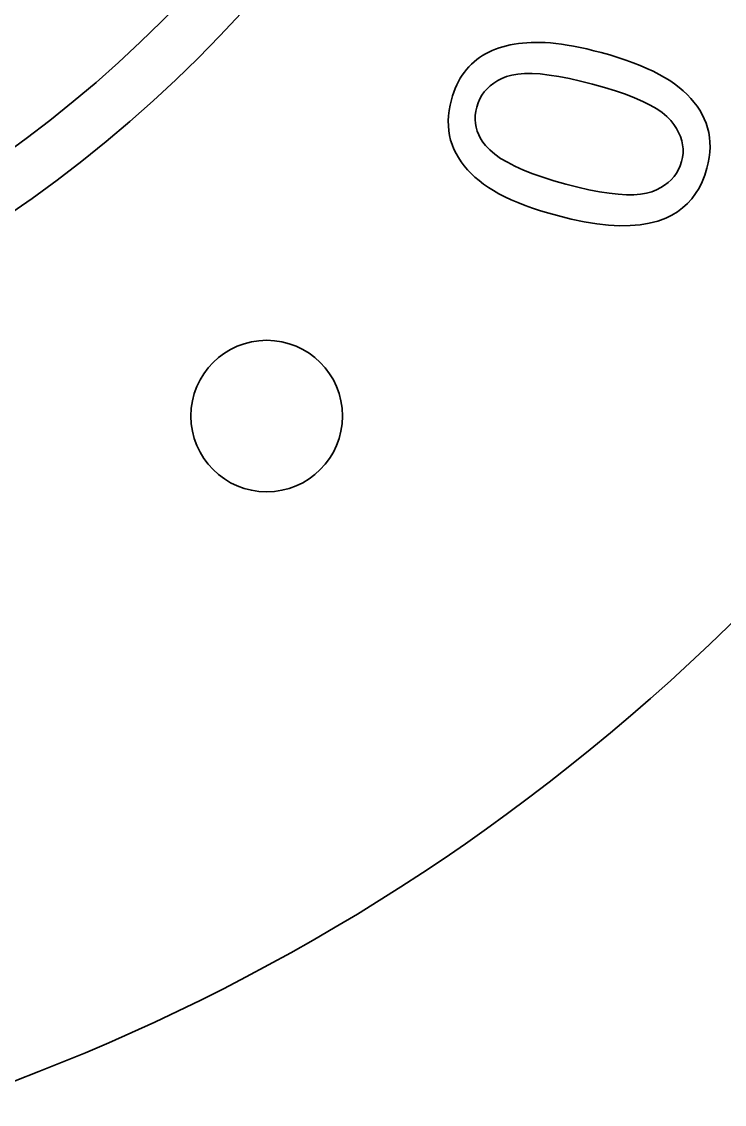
# Model space of a CAD drawing. Extents: x 23 to 417, y 3 to 294.
# Drawn here: x 218.899 to 220.255, y 156.987 to 159.078 of the extents above; entities that cross this region are included whole.
import ezdxf

# ---------------------------------------------------------------- set-up
doc = ezdxf.new("R2010")
doc.units = 0
doc.layers.add('1', color=7, linetype='Continuous', lineweight=13)

msp = doc.modelspace()

# ---------------------------------------------------------------- linework, layer by layer
at = {"layer": '1', "color": 7, "lineweight": 35, "ltscale": 0.000187238}
msp.add_line((219.8276, 159.0293), (219.8348, 159.0312), dxfattribs=at)
at = {"layer": '1', "color": 7, "lineweight": 35, "ltscale": 0.000190763}
msp.add_line((219.8348, 159.0312), (219.8423, 159.0329), dxfattribs=at)
at = {"layer": '1', "color": 7, "lineweight": 35, "ltscale": 0.000194862}
msp.add_line((219.8423, 159.0329), (219.8499, 159.0343), dxfattribs=at)
at = {"layer": '1', "color": 7, "lineweight": 35, "ltscale": 0.00019936}
msp.add_line((219.8499, 159.0343), (219.8578, 159.0355), dxfattribs=at)
at = {"layer": '1', "color": 7, "lineweight": 35, "ltscale": 0.000203722}
msp.add_line((219.8578, 159.0355), (219.8659, 159.0364), dxfattribs=at)
at = {"layer": '1', "color": 7, "lineweight": 35, "ltscale": 0.000208292}
msp.add_line((219.8659, 159.0364), (219.8742, 159.0372), dxfattribs=at)
at = {"layer": '1', "color": 7, "lineweight": 35, "ltscale": 0.000213281}
msp.add_line((219.8742, 159.0372), (219.8827, 159.0376), dxfattribs=at)
at = {"layer": '1', "color": 7, "lineweight": 35, "ltscale": 0.000218486}
msp.add_line((219.8827, 159.0376), (219.8915, 159.0379), dxfattribs=at)
at = {"layer": '1', "color": 7, "lineweight": 35, "ltscale": 0.000223484}
msp.add_line((219.8915, 159.0379), (219.9004, 159.0379), dxfattribs=at)
at = {"layer": '1', "color": 7, "lineweight": 35, "ltscale": 0.00023299}
msp.add_line((219.9004, 159.0379), (219.9097, 159.0377), dxfattribs=at)
at = {"layer": '1', "color": 7, "lineweight": 35, "ltscale": 0.000246691}
msp.add_line((219.9097, 159.0377), (219.9196, 159.037), dxfattribs=at)
at = {"layer": '1', "color": 7, "lineweight": 35, "ltscale": 0.00026076}
msp.add_line((219.9196, 159.037), (219.9299, 159.036), dxfattribs=at)
at = {"layer": '1', "color": 7, "lineweight": 35, "ltscale": 0.000275012}
msp.add_line((219.9299, 159.036), (219.9409, 159.0346), dxfattribs=at)
at = {"layer": '1', "color": 7, "lineweight": 35, "ltscale": 0.000289479}
msp.add_line((219.9409, 159.0346), (219.9523, 159.0328), dxfattribs=at)
at = {"layer": '1', "color": 7, "lineweight": 35, "ltscale": 0.000304119}
msp.add_line((219.9523, 159.0328), (219.9643, 159.0306), dxfattribs=at)
at = {"layer": '1', "color": 7, "lineweight": 35, "ltscale": 0.000318955}
msp.add_line((219.9643, 159.0306), (219.9768, 159.0281), dxfattribs=at)
at = {"layer": '1', "color": 7, "lineweight": 35, "ltscale": 0.000170515}
msp.add_line((219.7775, 159.0047), (219.783, 159.0087), dxfattribs=at)
at = {"layer": '1', "color": 7, "lineweight": 35, "ltscale": 0.000170774}
msp.add_line((219.783, 159.0087), (219.7887, 159.0125), dxfattribs=at)
at = {"layer": '1', "color": 7, "lineweight": 35, "ltscale": 0.000171977}
msp.add_line((219.7887, 159.0125), (219.7946, 159.016), dxfattribs=at)
at = {"layer": '1', "color": 7, "lineweight": 35, "ltscale": 0.00017345}
msp.add_line((219.7946, 159.016), (219.8008, 159.0192), dxfattribs=at)
at = {"layer": '1', "color": 7, "lineweight": 35, "ltscale": 0.000174998}
msp.add_line((219.8008, 159.0192), (219.8071, 159.0222), dxfattribs=at)
at = {"layer": '1', "color": 7, "lineweight": 35, "ltscale": 0.000177844}
msp.add_line((219.8071, 159.0222), (219.8137, 159.0248), dxfattribs=at)
at = {"layer": '1', "color": 7, "lineweight": 35, "ltscale": 0.000180397}
msp.add_line((219.8137, 159.0248), (219.8206, 159.0272), dxfattribs=at)
at = {"layer": '1', "color": 7, "lineweight": 35, "ltscale": 0.000183303}
msp.add_line((219.8206, 159.0272), (219.8276, 159.0293), dxfattribs=at)
at = {"layer": '1', "color": 7, "lineweight": 35, "ltscale": 0.000333886}
msp.add_line((219.9768, 159.0281), (219.9898, 159.0252), dxfattribs=at)
at = {"layer": '1', "color": 7, "lineweight": 35, "ltscale": 0.000348963}
msp.add_line((219.9898, 159.0252), (220.0034, 159.0219), dxfattribs=at)
at = {"layer": '1', "color": 7, "lineweight": 35, "ltscale": 0.000364122}
msp.add_line((220.0034, 159.0219), (220.0175, 159.0182), dxfattribs=at)
at = {"layer": '1', "color": 7, "lineweight": 35, "ltscale": 0.000431458}
msp.add_line((220.0175, 159.0182), (220.0341, 159.0136), dxfattribs=at)
at = {"layer": '1', "color": 7, "lineweight": 35, "ltscale": 0.00041489}
msp.add_line((220.0341, 159.0136), (220.05, 159.0088), dxfattribs=at)
at = {"layer": '1', "color": 7, "lineweight": 35, "ltscale": 0.000398125}
msp.add_line((220.05, 159.0088), (220.0651, 159.0038), dxfattribs=at)
at = {"layer": '1', "color": 7, "lineweight": 35, "ltscale": 0.000172216}
msp.add_line((219.7579, 158.9857), (219.7624, 158.9909), dxfattribs=at)
at = {"layer": '1', "color": 7, "lineweight": 35, "ltscale": 0.000171516}
msp.add_line((219.7624, 158.9909), (219.7673, 158.9957), dxfattribs=at)
at = {"layer": '1', "color": 7, "lineweight": 35, "ltscale": 0.000170588}
msp.add_line((219.7673, 158.9957), (219.7723, 159.0004), dxfattribs=at)
at = {"layer": '1', "color": 7, "lineweight": 35, "ltscale": 0.000170108}
msp.add_line((219.7723, 159.0004), (219.7775, 159.0047), dxfattribs=at)
at = {"layer": '1', "color": 7, "lineweight": 35, "ltscale": 0.000381828}
msp.add_line((220.0651, 159.0038), (220.0795, 158.9986), dxfattribs=at)
at = {"layer": '1', "color": 7, "lineweight": 35, "ltscale": 0.00036602}
msp.add_line((220.0795, 158.9986), (220.0931, 158.9933), dxfattribs=at)
at = {"layer": '1', "color": 7, "lineweight": 35, "ltscale": 0.000350094}
msp.add_line((220.0931, 158.9933), (220.106, 158.9878), dxfattribs=at)
at = {"layer": '1', "color": 7, "lineweight": 35, "ltscale": 0.000334977}
msp.add_line((220.106, 158.9878), (220.1181, 158.9821), dxfattribs=at)
at = {"layer": '1', "color": 7, "lineweight": 35, "ltscale": 0.000179536}
msp.add_line((219.7422, 158.9623), (219.7457, 158.9686), dxfattribs=at)
at = {"layer": '1', "color": 7, "lineweight": 35, "ltscale": 0.000176999}
msp.add_line((219.7457, 158.9686), (219.7495, 158.9745), dxfattribs=at)
at = {"layer": '1', "color": 7, "lineweight": 35, "ltscale": 0.000174956}
msp.add_line((219.7495, 158.9745), (219.7536, 158.9803), dxfattribs=at)
at = {"layer": '1', "color": 7, "lineweight": 35, "ltscale": 0.000173685}
msp.add_line((219.7536, 158.9803), (219.7579, 158.9857), dxfattribs=at)
at = {"layer": '1', "color": 7, "lineweight": 35, "ltscale": 0.000231917}
msp.add_line((219.8262, 158.9682), (219.818, 158.964), dxfattribs=at)
at = {"layer": '1', "color": 7, "lineweight": 35, "ltscale": 0.000242706}
msp.add_line((219.8352, 158.9719), (219.8262, 158.9682), dxfattribs=at)
at = {"layer": '1', "color": 7, "lineweight": 35, "ltscale": 0.000262122}
msp.add_line((219.8453, 158.9749), (219.8352, 158.9719), dxfattribs=at)
at = {"layer": '1', "color": 7, "lineweight": 35, "ltscale": 0.000292025}
msp.add_line((219.8568, 158.9768), (219.8453, 158.9749), dxfattribs=at)
at = {"layer": '1', "color": 7, "lineweight": 35, "ltscale": 0.000325095}
msp.add_line((219.8697, 158.9779), (219.8568, 158.9768), dxfattribs=at)
at = {"layer": '1', "color": 7, "lineweight": 35, "ltscale": 0.000360236}
for p, q in [((219.8842, 158.9779), (219.8697, 158.9779)), ((220.1248, 158.9095), (220.1123, 158.9167))]:
    msp.add_line(p, q, dxfattribs=at)
at = {"layer": '1', "color": 7, "lineweight": 35, "ltscale": 0.000397486}
msp.add_line((219.9, 158.9769), (219.8842, 158.9779), dxfattribs=at)
at = {"layer": '1', "color": 7, "lineweight": 35, "ltscale": 0.000435716}
msp.add_line((219.9173, 158.9749), (219.9, 158.9769), dxfattribs=at)
at = {"layer": '1', "color": 7, "lineweight": 35, "ltscale": 0.00047494}
msp.add_line((219.9361, 158.972), (219.9173, 158.9749), dxfattribs=at)
at = {"layer": '1', "color": 7, "lineweight": 35, "ltscale": 0.000514927}
msp.add_line((219.9563, 158.9681), (219.9361, 158.972), dxfattribs=at)
at = {"layer": '1', "color": 7, "lineweight": 35, "ltscale": 0.000555636}
msp.add_line((219.978, 158.9632), (219.9563, 158.9681), dxfattribs=at)
at = {"layer": '1', "color": 7, "lineweight": 35, "ltscale": 0.000319902}
msp.add_line((220.1181, 158.9821), (220.1295, 158.9762), dxfattribs=at)
at = {"layer": '1', "color": 7, "lineweight": 35, "ltscale": 0.0003056}
msp.add_line((220.1295, 158.9762), (220.1401, 158.9702), dxfattribs=at)
at = {"layer": '1', "color": 7, "lineweight": 35, "ltscale": 0.000291583}
msp.add_line((220.1401, 158.9702), (220.15, 158.964), dxfattribs=at)
at = {"layer": '1', "color": 7, "lineweight": 35, "ltscale": 0.000189904}
msp.add_line((219.7332, 158.9419), (219.7359, 158.9489), dxfattribs=at)
at = {"layer": '1', "color": 7, "lineweight": 35, "ltscale": 0.000186047}
msp.add_line((219.7359, 158.9489), (219.7389, 158.9558), dxfattribs=at)
at = {"layer": '1', "color": 7, "lineweight": 35, "ltscale": 0.000182962}
msp.add_line((219.7389, 158.9558), (219.7422, 158.9623), dxfattribs=at)
at = {"layer": '1', "color": 7, "lineweight": 35, "ltscale": 0.000204639}
msp.add_line((219.7974, 158.9485), (219.792, 158.9424), dxfattribs=at)
at = {"layer": '1', "color": 7, "lineweight": 35, "ltscale": 0.00020826}
msp.add_line((219.8036, 158.9542), (219.7974, 158.9485), dxfattribs=at)
at = {"layer": '1', "color": 7, "lineweight": 35, "ltscale": 0.000214318}
msp.add_line((219.8104, 158.9593), (219.8036, 158.9542), dxfattribs=at)
at = {"layer": '1', "color": 7, "lineweight": 35, "ltscale": 0.00022209}
msp.add_line((219.818, 158.964), (219.8104, 158.9593), dxfattribs=at)
at = {"layer": '1', "color": 7, "lineweight": 35, "ltscale": 0.000596669}
msp.add_line((220.0011, 158.9573), (219.978, 158.9632), dxfattribs=at)
at = {"layer": '1', "color": 7, "lineweight": 35, "ltscale": 0.000593419}
msp.add_line((220.024, 158.9508), (220.0011, 158.9573), dxfattribs=at)
at = {"layer": '1', "color": 7, "lineweight": 35, "ltscale": 0.000552975}
msp.add_line((220.0451, 158.9443), (220.024, 158.9508), dxfattribs=at)
at = {"layer": '1', "color": 7, "lineweight": 35, "ltscale": 0.000280733}
msp.add_line((220.15, 158.964), (220.1592, 158.9576), dxfattribs=at)
at = {"layer": '1', "color": 7, "lineweight": 35, "ltscale": 0.00027248}
msp.add_line((220.1592, 158.9576), (220.1679, 158.951), dxfattribs=at)
at = {"layer": '1', "color": 7, "lineweight": 35, "ltscale": 0.00026485}
msp.add_line((220.1679, 158.951), (220.176, 158.9441), dxfattribs=at)
at = {"layer": '1', "color": 7, "lineweight": 35, "ltscale": 0.000268273}
msp.add_line((219.726, 158.9164), (219.7285, 158.9269), dxfattribs=at)
at = {"layer": '1', "color": 7, "lineweight": 35, "ltscale": 0.00019879}
msp.add_line((219.7285, 158.9269), (219.7307, 158.9345), dxfattribs=at)
at = {"layer": '1', "color": 7, "lineweight": 35, "ltscale": 0.000194172}
msp.add_line((219.7307, 158.9345), (219.7332, 158.9419), dxfattribs=at)
at = {"layer": '1', "color": 7, "lineweight": 35, "ltscale": 0.000206699}
msp.add_line((219.7833, 158.9287), (219.78, 158.9211), dxfattribs=at)
at = {"layer": '1', "color": 7, "lineweight": 35, "ltscale": 0.000203647}
msp.add_line((219.7873, 158.9358), (219.7833, 158.9287), dxfattribs=at)
at = {"layer": '1', "color": 7, "lineweight": 35, "ltscale": 0.00020285}
msp.add_line((219.792, 158.9424), (219.7873, 158.9358), dxfattribs=at)
at = {"layer": '1', "color": 7, "lineweight": 35, "ltscale": 0.000512832}
msp.add_line((220.0645, 158.9376), (220.0451, 158.9443), dxfattribs=at)
at = {"layer": '1', "color": 7, "lineweight": 35, "ltscale": 0.000473411}
msp.add_line((220.0822, 158.9308), (220.0645, 158.9376), dxfattribs=at)
at = {"layer": '1', "color": 7, "lineweight": 35, "ltscale": 0.000434591}
msp.add_line((220.0981, 158.9238), (220.0822, 158.9308), dxfattribs=at)
at = {"layer": '1', "color": 7, "lineweight": 35, "ltscale": 0.000257868}
msp.add_line((220.176, 158.9441), (220.1835, 158.9371), dxfattribs=at)
at = {"layer": '1', "color": 7, "lineweight": 35, "ltscale": 0.000251454}
msp.add_line((220.1835, 158.9371), (220.1904, 158.9298), dxfattribs=at)
at = {"layer": '1', "color": 7, "lineweight": 35, "ltscale": 0.000246169}
msp.add_line((220.1904, 158.9298), (220.1968, 158.9223), dxfattribs=at)
at = {"layer": '1', "color": 7, "lineweight": 35, "ltscale": 0.00025216}
msp.add_line((219.723, 158.8962), (219.7242, 158.9062), dxfattribs=at)
at = {"layer": '1', "color": 7, "lineweight": 35, "ltscale": 0.000259956}
msp.add_line((219.7242, 158.9062), (219.726, 158.9164), dxfattribs=at)
at = {"layer": '1', "color": 7, "lineweight": 35, "ltscale": 0.000200151}
msp.add_line((219.7756, 158.9049), (219.7746, 158.897), dxfattribs=at)
at = {"layer": '1', "color": 7, "lineweight": 35, "ltscale": 0.000207331}
msp.add_line((219.7774, 158.913), (219.7756, 158.9049), dxfattribs=at)
at = {"layer": '1', "color": 7, "lineweight": 35, "ltscale": 0.000211579}
msp.add_line((219.78, 158.9211), (219.7774, 158.913), dxfattribs=at)
at = {"layer": '1', "color": 7, "lineweight": 35, "ltscale": 0.000396922}
msp.add_line((220.1123, 158.9167), (220.0981, 158.9238), dxfattribs=at)
at = {"layer": '1', "color": 7, "lineweight": 35, "ltscale": 0.000325461}
msp.add_line((220.1355, 158.9022), (220.1248, 158.9095), dxfattribs=at)
at = {"layer": '1', "color": 7, "lineweight": 35, "ltscale": 0.000241741}
msp.add_line((220.1968, 158.9223), (220.2027, 158.9146), dxfattribs=at)
at = {"layer": '1', "color": 7, "lineweight": 35, "ltscale": 0.000237822}
msp.add_line((220.2027, 158.9146), (220.2079, 158.9067), dxfattribs=at)
at = {"layer": '1', "color": 7, "lineweight": 35, "ltscale": 0.000234945}
msp.add_line((220.2079, 158.9067), (220.2126, 158.8985), dxfattribs=at)
at = {"layer": '1', "color": 7, "lineweight": 35, "ltscale": 0.000245742}
msp.add_line((219.7225, 158.8863), (219.723, 158.8962), dxfattribs=at)
at = {"layer": '1', "color": 7, "lineweight": 35, "ltscale": 0.000240396}
msp.add_line((219.7227, 158.8767), (219.7225, 158.8863), dxfattribs=at)
at = {"layer": '1', "color": 7, "lineweight": 35, "ltscale": 0.000195569}
msp.add_line((219.7746, 158.897), (219.7744, 158.8892), dxfattribs=at)
at = {"layer": '1', "color": 7, "lineweight": 35, "ltscale": 0.000192112}
msp.add_line((219.7744, 158.8892), (219.7749, 158.8815), dxfattribs=at)
at = {"layer": '1', "color": 7, "lineweight": 35, "ltscale": 0.000292899}
msp.add_line((220.1445, 158.8947), (220.1355, 158.9022), dxfattribs=at)
at = {"layer": '1', "color": 7, "lineweight": 35, "ltscale": 0.000263254}
msp.add_line((220.1518, 158.8871), (220.1445, 158.8947), dxfattribs=at)
at = {"layer": '1', "color": 7, "lineweight": 35, "ltscale": 0.000244077}
msp.add_line((220.1578, 158.8794), (220.1518, 158.8871), dxfattribs=at)
at = {"layer": '1', "color": 7, "lineweight": 35, "ltscale": 0.000233295}
msp.add_line((220.2126, 158.8985), (220.2167, 158.8901), dxfattribs=at)
at = {"layer": '1', "color": 7, "lineweight": 35, "ltscale": 0.000231703}
msp.add_line((220.2167, 158.8901), (220.2202, 158.8816), dxfattribs=at)
at = {"layer": '1', "color": 7, "lineweight": 35, "ltscale": 0.000235868}
msp.add_line((219.7235, 158.8673), (219.7227, 158.8767), dxfattribs=at)
at = {"layer": '1', "color": 7, "lineweight": 35, "ltscale": 0.000232894}
msp.add_line((219.725, 158.8581), (219.7235, 158.8673), dxfattribs=at)
at = {"layer": '1', "color": 7, "lineweight": 35, "ltscale": 0.000190977}
msp.add_line((219.7749, 158.8815), (219.7762, 158.874), dxfattribs=at)
at = {"layer": '1', "color": 7, "lineweight": 35, "ltscale": 0.000191622}
msp.add_line((219.7762, 158.874), (219.7783, 158.8666), dxfattribs=at)
at = {"layer": '1', "color": 7, "lineweight": 35, "ltscale": 0.000194743}
msp.add_line((219.7783, 158.8666), (219.7812, 158.8594), dxfattribs=at)
at = {"layer": '1', "color": 7, "lineweight": 35, "ltscale": 0.000232399}
msp.add_line((220.1629, 158.8716), (220.1578, 158.8794), dxfattribs=at)
at = {"layer": '1', "color": 7, "lineweight": 35, "ltscale": 0.000222456}
msp.add_line((220.1672, 158.8638), (220.1629, 158.8716), dxfattribs=at)
at = {"layer": '1', "color": 7, "lineweight": 35, "ltscale": 0.000214117}
msp.add_line((220.1706, 158.8559), (220.1672, 158.8638), dxfattribs=at)
at = {"layer": '1', "color": 7, "lineweight": 35, "ltscale": 0.000231202}
msp.add_line((220.2202, 158.8816), (220.2231, 158.8728), dxfattribs=at)
at = {"layer": '1', "color": 7, "lineweight": 35, "ltscale": 0.000231801}
msp.add_line((220.2231, 158.8728), (220.2252, 158.8637), dxfattribs=at)
at = {"layer": '1', "color": 7, "lineweight": 35, "ltscale": 0.000233483}
msp.add_line((220.2252, 158.8637), (220.2267, 158.8545), dxfattribs=at)
at = {"layer": '1', "color": 7, "lineweight": 35, "ltscale": 0.000230778}
msp.add_line((219.7271, 158.8492), (219.725, 158.8581), dxfattribs=at)
at = {"layer": '1', "color": 7, "lineweight": 35, "ltscale": 0.000230469}
msp.add_line((219.7299, 158.8404), (219.7271, 158.8492), dxfattribs=at)
at = {"layer": '1', "color": 7, "lineweight": 35, "ltscale": 0.000199557}
msp.add_line((219.7812, 158.8594), (219.7849, 158.8523), dxfattribs=at)
at = {"layer": '1', "color": 7, "lineweight": 35, "ltscale": 0.00020602}
msp.add_line((219.7849, 158.8523), (219.7893, 158.8454), dxfattribs=at)
at = {"layer": '1', "color": 7, "lineweight": 35, "ltscale": 0.0002144}
msp.add_line((219.7893, 158.8454), (219.7945, 158.8386), dxfattribs=at)
at = {"layer": '1', "color": 7, "lineweight": 35, "ltscale": 0.000207494}
msp.add_line((220.1731, 158.848), (220.1706, 158.8559), dxfattribs=at)
at = {"layer": '1', "color": 7, "lineweight": 35, "ltscale": 0.000203274}
msp.add_line((220.1748, 158.8401), (220.1731, 158.848), dxfattribs=at)
at = {"layer": '1', "color": 7, "lineweight": 35, "ltscale": 0.000236713}
msp.add_line((220.2267, 158.8545), (220.2276, 158.8451), dxfattribs=at)
at = {"layer": '1', "color": 7, "lineweight": 35, "ltscale": 0.000241236}
msp.add_line((220.2276, 158.8451), (220.2277, 158.8354), dxfattribs=at)
at = {"layer": '1', "color": 7, "lineweight": 35, "ltscale": 0.000231243}
msp.add_line((219.7334, 158.8318), (219.7299, 158.8404), dxfattribs=at)
at = {"layer": '1', "color": 7, "lineweight": 35, "ltscale": 0.000232785}
msp.add_line((219.7375, 158.8234), (219.7334, 158.8318), dxfattribs=at)
at = {"layer": '1', "color": 7, "lineweight": 35, "ltscale": 0.000234674}
msp.add_line((219.7422, 158.8153), (219.7375, 158.8234), dxfattribs=at)
at = {"layer": '1', "color": 7, "lineweight": 35, "ltscale": 0.000289988}
msp.add_line((219.7945, 158.8386), (219.8026, 158.8302), dxfattribs=at)
at = {"layer": '1', "color": 7, "lineweight": 35, "ltscale": 0.000316887}
msp.add_line((219.8026, 158.8302), (219.8122, 158.822), dxfattribs=at)
at = {"layer": '1', "color": 7, "lineweight": 35, "ltscale": 0.000346176}
msp.add_line((219.8122, 158.822), (219.8236, 158.814), dxfattribs=at)
at = {"layer": '1', "color": 7, "lineweight": 35, "ltscale": 0.000203739}
msp.add_line((220.1747, 158.8159), (220.1756, 158.824), dxfattribs=at)
at = {"layer": '1', "color": 7, "lineweight": 35, "ltscale": 0.000200921}
msp.add_line((220.1756, 158.8321), (220.1748, 158.8401), dxfattribs=at)
at = {"layer": '1', "color": 7, "lineweight": 35, "ltscale": 0.000201155}
msp.add_line((220.1756, 158.824), (220.1756, 158.8321), dxfattribs=at)
at = {"layer": '1', "color": 7, "lineweight": 35, "ltscale": 0.000253685}
msp.add_line((220.2272, 158.8256), (220.226, 158.8155), dxfattribs=at)
at = {"layer": '1', "color": 7, "lineweight": 35, "ltscale": 0.000246945}
msp.add_line((220.2277, 158.8354), (220.2272, 158.8256), dxfattribs=at)
at = {"layer": '1', "color": 7, "lineweight": 35, "ltscale": 0.000237649}
msp.add_line((219.7474, 158.8074), (219.7422, 158.8153), dxfattribs=at)
at = {"layer": '1', "color": 7, "lineweight": 35, "ltscale": 0.000241298}
msp.add_line((219.7532, 158.7996), (219.7474, 158.8074), dxfattribs=at)
at = {"layer": '1', "color": 7, "lineweight": 35, "ltscale": 0.000245909}
msp.add_line((219.7595, 158.7921), (219.7532, 158.7996), dxfattribs=at)
at = {"layer": '1', "color": 7, "lineweight": 35, "ltscale": 0.00037831}
msp.add_line((219.8236, 158.814), (219.8366, 158.8063), dxfattribs=at)
at = {"layer": '1', "color": 7, "lineweight": 35, "ltscale": 0.00041212}
msp.add_line((219.8366, 158.8063), (219.8512, 158.7987), dxfattribs=at)
at = {"layer": '1', "color": 7, "lineweight": 35, "ltscale": 0.000203711}
msp.add_line((220.1671, 158.7924), (220.1704, 158.7998), dxfattribs=at)
at = {"layer": '1', "color": 7, "lineweight": 35, "ltscale": 0.000208146}
msp.add_line((220.1704, 158.7998), (220.1729, 158.8078), dxfattribs=at)
at = {"layer": '1', "color": 7, "lineweight": 35, "ltscale": 0.000208533}
msp.add_line((220.1729, 158.8078), (220.1747, 158.8159), dxfattribs=at)
at = {"layer": '1', "color": 7, "lineweight": 35, "ltscale": 0.000269803}
msp.add_line((220.2242, 158.8052), (220.2217, 158.7947), dxfattribs=at)
at = {"layer": '1', "color": 7, "lineweight": 35, "ltscale": 0.000261488}
msp.add_line((220.226, 158.8155), (220.2242, 158.8052), dxfattribs=at)
at = {"layer": '1', "color": 7, "lineweight": 35, "ltscale": 0.000251697}
msp.add_line((219.7665, 158.7848), (219.7595, 158.7921), dxfattribs=at)
at = {"layer": '1', "color": 7, "lineweight": 35, "ltscale": 0.000257715}
msp.add_line((219.774, 158.7778), (219.7665, 158.7848), dxfattribs=at)
at = {"layer": '1', "color": 7, "lineweight": 35, "ltscale": 0.00044709}
msp.add_line((219.8512, 158.7987), (219.8675, 158.7914), dxfattribs=at)
at = {"layer": '1', "color": 7, "lineweight": 35, "ltscale": 0.000483295}
msp.add_line((219.8675, 158.7914), (219.8855, 158.7843), dxfattribs=at)
at = {"layer": '1', "color": 7, "lineweight": 35, "ltscale": 0.000520501}
msp.add_line((219.8855, 158.7843), (219.9052, 158.7774), dxfattribs=at)
at = {"layer": '1', "color": 7, "lineweight": 35, "ltscale": 0.000203099}
msp.add_line((220.153, 158.7728), (220.1584, 158.7789), dxfattribs=at)
at = {"layer": '1', "color": 7, "lineweight": 35, "ltscale": 0.000201138}
msp.add_line((220.1584, 158.7789), (220.1631, 158.7854), dxfattribs=at)
at = {"layer": '1', "color": 7, "lineweight": 35, "ltscale": 0.000201105}
msp.add_line((220.1631, 158.7854), (220.1671, 158.7924), dxfattribs=at)
at = {"layer": '1', "color": 7, "lineweight": 35, "ltscale": 0.000340593}
msp.add_line((220.2175, 158.7812), (220.2125, 158.7685), dxfattribs=at)
at = {"layer": '1', "color": 7, "lineweight": 35, "ltscale": 0.000353862}
msp.add_line((220.2217, 158.7947), (220.2175, 158.7812), dxfattribs=at)
at = {"layer": '1', "color": 7, "lineweight": 35, "ltscale": 0.000264823}
msp.add_line((219.7821, 158.7709), (219.774, 158.7778), dxfattribs=at)
at = {"layer": '1', "color": 7, "lineweight": 35, "ltscale": 0.00027261}
msp.add_line((219.7907, 158.7643), (219.7821, 158.7709), dxfattribs=at)
at = {"layer": '1', "color": 7, "lineweight": 35, "ltscale": 0.000280804}
msp.add_line((219.7999, 158.7578), (219.7907, 158.7643), dxfattribs=at)
at = {"layer": '1', "color": 7, "lineweight": 35, "ltscale": 0.000292175}
msp.add_line((219.8098, 158.7516), (219.7999, 158.7578), dxfattribs=at)
at = {"layer": '1', "color": 7, "lineweight": 35, "ltscale": 0.000558027}
msp.add_line((219.9052, 158.7774), (219.9265, 158.7707), dxfattribs=at)
at = {"layer": '1', "color": 7, "lineweight": 35, "ltscale": 0.000596291}
msp.add_line((219.9265, 158.7707), (219.9494, 158.7642), dxfattribs=at)
at = {"layer": '1', "color": 7, "lineweight": 35, "ltscale": 0.000595132}
msp.add_line((219.9494, 158.7642), (219.9725, 158.7583), dxfattribs=at)
at = {"layer": '1', "color": 7, "lineweight": 35, "ltscale": 0.000554127}
msp.add_line((219.9725, 158.7583), (219.9941, 158.7534), dxfattribs=at)
at = {"layer": '1', "color": 7, "lineweight": 35, "ltscale": 0.000221797}
msp.add_line((220.1325, 158.7575), (220.14, 158.7621), dxfattribs=at)
at = {"layer": '1', "color": 7, "lineweight": 35, "ltscale": 0.00021375}
msp.add_line((220.14, 158.7621), (220.1469, 158.7672), dxfattribs=at)
at = {"layer": '1', "color": 7, "lineweight": 35, "ltscale": 0.000207302}
msp.add_line((220.1469, 158.7672), (220.153, 158.7728), dxfattribs=at)
at = {"layer": '1', "color": 7, "lineweight": 35, "ltscale": 0.000329176}
msp.add_line((220.2125, 158.7685), (220.2067, 158.7567), dxfattribs=at)
at = {"layer": '1', "color": 7, "lineweight": 35, "ltscale": 0.000306266}
msp.add_line((219.8204, 158.7455), (219.8098, 158.7516), dxfattribs=at)
at = {"layer": '1', "color": 7, "lineweight": 35, "ltscale": 0.00032091}
msp.add_line((219.8319, 158.7396), (219.8204, 158.7455), dxfattribs=at)
at = {"layer": '1', "color": 7, "lineweight": 35, "ltscale": 0.000336234}
msp.add_line((219.844, 158.7339), (219.8319, 158.7396), dxfattribs=at)
at = {"layer": '1', "color": 7, "lineweight": 35, "ltscale": 0.000513953}
msp.add_line((219.9941, 158.7534), (220.0143, 158.7495), dxfattribs=at)
at = {"layer": '1', "color": 7, "lineweight": 35, "ltscale": 0.000474181}
msp.add_line((220.0143, 158.7495), (220.033, 158.7466), dxfattribs=at)
at = {"layer": '1', "color": 7, "lineweight": 35, "ltscale": 0.000435159}
msp.add_line((220.033, 158.7466), (220.0503, 158.7446), dxfattribs=at)
at = {"layer": '1', "color": 7, "lineweight": 35, "ltscale": 0.000397106}
msp.add_line((220.0503, 158.7446), (220.0662, 158.7437), dxfattribs=at)
at = {"layer": '1', "color": 7, "lineweight": 35, "ltscale": 0.000360336}
msp.add_line((220.0662, 158.7437), (220.0806, 158.7437), dxfattribs=at)
at = {"layer": '1', "color": 7, "lineweight": 35, "ltscale": 0.00032532}
msp.add_line((220.0806, 158.7437), (220.0936, 158.7447), dxfattribs=at)
at = {"layer": '1', "color": 7, "lineweight": 35, "ltscale": 0.000292377}
msp.add_line((220.0936, 158.7447), (220.1051, 158.7467), dxfattribs=at)
at = {"layer": '1', "color": 7, "lineweight": 35, "ltscale": 0.000262814}
msp.add_line((220.1051, 158.7467), (220.1152, 158.7496), dxfattribs=at)
at = {"layer": '1', "color": 7, "lineweight": 35, "ltscale": 0.000243226}
msp.add_line((220.1152, 158.7496), (220.1242, 158.7533), dxfattribs=at)
at = {"layer": '1', "color": 7, "lineweight": 35, "ltscale": 0.000232087}
msp.add_line((220.1242, 158.7533), (220.1325, 158.7575), dxfattribs=at)
at = {"layer": '1', "color": 7, "lineweight": 35, "ltscale": 0.000314234}
msp.add_line((220.2, 158.7458), (220.1925, 158.7357), dxfattribs=at)
at = {"layer": '1', "color": 7, "lineweight": 35, "ltscale": 0.000320215}
msp.add_line((220.2067, 158.7567), (220.2, 158.7458), dxfattribs=at)
at = {"layer": '1', "color": 7, "lineweight": 35, "ltscale": 0.000351657}
msp.add_line((219.857, 158.7284), (219.844, 158.7339), dxfattribs=at)
at = {"layer": '1', "color": 7, "lineweight": 35, "ltscale": 0.000367951}
msp.add_line((219.8707, 158.723), (219.857, 158.7284), dxfattribs=at)
at = {"layer": '1', "color": 7, "lineweight": 35, "ltscale": 0.00038412}
msp.add_line((219.8851, 158.7178), (219.8707, 158.723), dxfattribs=at)
at = {"layer": '1', "color": 7, "lineweight": 35, "ltscale": 0.000400629}
msp.add_line((219.9003, 158.7128), (219.8851, 158.7178), dxfattribs=at)
at = {"layer": '1', "color": 7, "lineweight": 35, "ltscale": 0.000312958}
msp.add_line((220.1749, 158.7182), (220.1648, 158.7107), dxfattribs=at)
at = {"layer": '1', "color": 7, "lineweight": 35, "ltscale": 0.00031023}
msp.add_line((220.1841, 158.7265), (220.1749, 158.7182), dxfattribs=at)
at = {"layer": '1', "color": 7, "lineweight": 35, "ltscale": 0.000310863}
msp.add_line((220.1925, 158.7357), (220.1841, 158.7265), dxfattribs=at)
at = {"layer": '1', "color": 7, "lineweight": 35, "ltscale": 0.000417738}
msp.add_line((219.9163, 158.7079), (219.9003, 158.7128), dxfattribs=at)
at = {"layer": '1', "color": 7, "lineweight": 35, "ltscale": 0.000434712}
msp.add_line((219.9331, 158.7033), (219.9163, 158.7079), dxfattribs=at)
at = {"layer": '1', "color": 7, "lineweight": 35, "ltscale": 0.000684846}
msp.add_line((219.9597, 158.6967), (219.9331, 158.7033), dxfattribs=at)
at = {"layer": '1', "color": 7, "lineweight": 35, "ltscale": 0.000646532}
msp.add_line((219.985, 158.6914), (219.9597, 158.6967), dxfattribs=at)
at = {"layer": '1', "color": 7, "lineweight": 35, "ltscale": 0.000406492}
msp.add_line((220.1422, 158.6984), (220.127, 158.6928), dxfattribs=at)
at = {"layer": '1', "color": 7, "lineweight": 35, "ltscale": 0.000326234}
msp.add_line((220.154, 158.7041), (220.1422, 158.6984), dxfattribs=at)
at = {"layer": '1', "color": 7, "lineweight": 35, "ltscale": 0.000318231}
msp.add_line((220.1648, 158.7107), (220.154, 158.7041), dxfattribs=at)
at = {"layer": '1', "color": 7, "lineweight": 35, "ltscale": 0.000609291}
msp.add_line((220.009, 158.6875), (219.985, 158.6914), dxfattribs=at)
at = {"layer": '1', "color": 7, "lineweight": 35, "ltscale": 0.000573566}
msp.add_line((220.0318, 158.685), (220.009, 158.6875), dxfattribs=at)
at = {"layer": '1', "color": 7, "lineweight": 35, "ltscale": 0.000539392}
msp.add_line((220.0534, 158.6838), (220.0318, 158.685), dxfattribs=at)
at = {"layer": '1', "color": 7, "lineweight": 35, "ltscale": 0.000507294}
msp.add_line((220.0737, 158.684), (220.0534, 158.6838), dxfattribs=at)
at = {"layer": '1', "color": 7, "lineweight": 35, "ltscale": 0.000477199}
msp.add_line((220.0927, 158.6856), (220.0737, 158.684), dxfattribs=at)
at = {"layer": '1', "color": 7, "lineweight": 35, "ltscale": 0.00045005}
msp.add_line((220.1105, 158.6885), (220.0927, 158.6856), dxfattribs=at)
at = {"layer": '1', "color": 7, "lineweight": 35, "ltscale": 0.000426382}
msp.add_line((220.127, 158.6928), (220.1105, 158.6885), dxfattribs=at)
at = {"layer": '1', "color": 7, "lineweight": 35}
for centre, radius in [((217.472, 160.7754), 2.5), ((217.472, 160.7754), 2.4), ((219.3721, 158.3163), 0.1463)]:
    msp.add_circle(centre, radius, dxfattribs=at)
for radius in [5.25, 4]:
    msp.add_arc((217.472, 160.7754), radius, 135, 315, dxfattribs=at)

doc.saveas('drawing.dxf')
